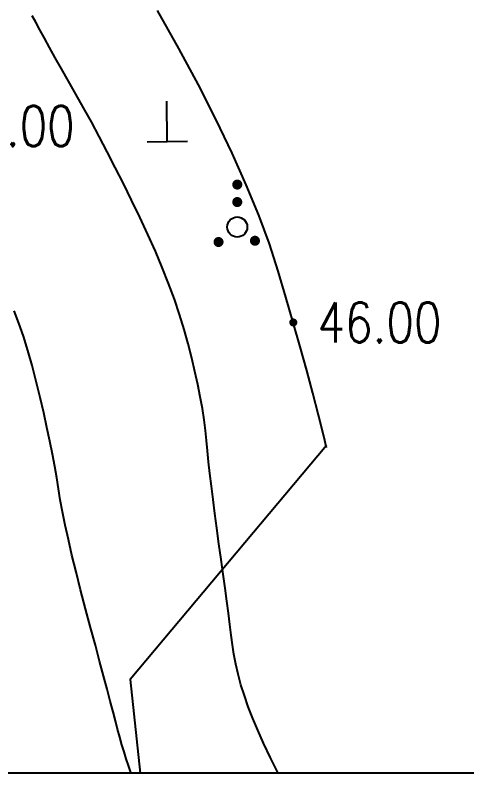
# Model space of a CAD drawing. Extents: x 39624947 to 39626627, y 3418539 to 3418836.
# Drawn here: x 39626546 to 39626568.43, y 3418672.89 to 3418711.38 of the extents above; entities that cross this region are included whole.
import ezdxf
from ezdxf.enums import TextEntityAlignment as Align

# ---------------------------------------------------------------- set-up
doc = ezdxf.new("R2010")
doc.units = 0
doc.layers.get('0').update_dxf_attribs({"linetype": 'CONTINUOUS'})
for name, color, linetype in [('DLDW', 11, 'CONTINUOUS'), ('GCD', 7, 'CONTINUOUS'), ('PUB_WALL', 9, 'CONTINUOUS')]:
    doc.layers.add(name, color=color, linetype=linetype)
doc.styles.add('HZ', font='rs.shx', dxfattribs={"width": 0.8, "bigfont": 'hztxt.shx'})

# ---------------------------------------------------------------- blocks, each defined once
blk = doc.blocks.new('GC111')
for p, q in [((0, 0), (0, 2)), ((-1, 0), (1, 0))]:
    blk.add_line(p, q)
blk = doc.blocks.new('GC160')
at = {"const_width": 0.25}
for points in [[(1.584, 3.353, 1), (1.834, 3.353, 1)], [(1.584, 2.484, 1), (1.834, 2.484, 1)], [(2.464, 0.558, 1), (2.714, 0.558, 1)], [(0.652, 0.496, 1), (0.902, 0.496, 1)]]:
    blk.add_lwpolyline(points, format="xyb", close=True, dxfattribs=at)
blk.add_circle((1.709, 1.242), 0.5)
blk = doc.blocks.new('GC200')
at = {"linetype": 'Continuous', "const_width": 0.2, "flags": 128}
blk.add_lwpolyline([(-0.1, 0, 1), (0.1, 0, 1)], format="xyb", close=True, dxfattribs=at)
blk = doc.blocks.new('333377777')
at = {"layer": 'PUB_WALL', "color": 252, "ltscale": 0.01}
for points, elevation in [([(39623309.555, 3417494.1), (39623309.415, 3417494.687), (39623309.155, 3417495.736), (39623308.873, 3417496.825), (39623308.571, 3417497.955), (39623308.248, 3417499.127), (39623307.904, 3417500.34), (39623307.539, 3417501.594), (39623307.154, 3417502.889), (39623306.713, 3417504.243), (39623306.184, 3417505.673), (39623305.567, 3417507.18), (39623304.861, 3417508.763), (39623304.066, 3417510.423), (39623303.182, 3417512.16), (39623302.21, 3417513.972), (39623301.15, 3417515.862)], 46), ([(39623299.844, 3417477.9), (39623299.807, 3417478.003), (39623299.701, 3417478.311), (39623299.594, 3417478.636), (39623299.487, 3417478.978), (39623299.379, 3417479.338), (39623299.271, 3417479.716), (39623299.163, 3417480.111), (39623299.053, 3417480.523), (39623298.935, 3417480.979), (39623298.797, 3417481.504), (39623298.64, 3417482.098), (39623298.464, 3417482.761), (39623298.269, 3417483.493), (39623298.056, 3417484.294), (39623297.823, 3417485.164), (39623297.571, 3417486.104), (39623297.322, 3417487.049), (39623297.095, 3417487.937), (39623296.892, 3417488.768), (39623296.713, 3417489.542), (39623296.556, 3417490.259), (39623296.423, 3417490.919), (39623296.312, 3417491.522), (39623296.225, 3417492.068), (39623296.142, 3417492.604), (39623296.043, 3417493.178), (39623295.928, 3417493.789), (39623295.798, 3417494.437), (39623295.651, 3417495.123), (39623295.489, 3417495.846), (39623295.311, 3417496.607), (39623295.118, 3417497.406), (39623294.913, 3417498.2), (39623294.7, 3417498.948), (39623294.481, 3417499.651), (39623294.254, 3417500.307), (39623294.02, 3417500.917)], 44), ([(39623307.149, 3417477.924), (39623306.763, 3417478.694), (39623306.419, 3417479.416), (39623306.132, 3417480.057), (39623305.886, 3417480.649), (39623305.666, 3417481.224), (39623305.471, 3417481.781), (39623305.301, 3417482.321), (39623305.157, 3417482.843), (39623305.038, 3417483.348), (39623304.944, 3417483.835), (39623304.875, 3417484.305), (39623304.816, 3417484.786), (39623304.75, 3417485.31), (39623304.677, 3417485.875), (39623304.597, 3417486.482), (39623304.509, 3417487.131), (39623304.415, 3417487.822), (39623304.314, 3417488.554), (39623304.207, 3417489.328), (39623304.099, 3417490.104), (39623304.001, 3417490.842), (39623303.911, 3417491.541), (39623303.83, 3417492.202), (39623303.757, 3417492.824), (39623303.693, 3417493.408), (39623303.637, 3417493.954), (39623303.59, 3417494.461), (39623303.538, 3417494.964), (39623303.468, 3417495.494), (39623303.381, 3417496.053), (39623303.275, 3417496.64), (39623303.152, 3417497.255), (39623303.01, 3417497.899), (39623302.851, 3417498.57), (39623302.673, 3417499.27), (39623302.473, 3417499.993), (39623302.244, 3417500.735), (39623301.986, 3417501.495), (39623301.7, 3417502.273), (39623301.386, 3417503.07), (39623301.043, 3417503.885), (39623300.672, 3417504.719), (39623300.273, 3417505.571), (39623299.861, 3417506.421), (39623299.453, 3417507.246), (39623299.048, 3417508.048), (39623298.648, 3417508.826), (39623298.252, 3417509.58), (39623297.859, 3417510.311), (39623297.47, 3417511.018), (39623297.085, 3417511.7), (39623296.716, 3417512.348), (39623296.375, 3417512.95), (39623296.062, 3417513.507), (39623295.777, 3417514.017), (39623295.52, 3417514.481), (39623295.292, 3417514.899), (39623295.091, 3417515.271), (39623294.919, 3417515.597)], 45), ([(39623309.555, 3417494.223), (39623299.788, 3417482.577), (39623300.291, 3417477.924)], 51.487)]:
    blk.add_lwpolyline(points, dxfattribs=dict(at, elevation=elevation))
ref = blk.add_blockref('GC200', (39623289.661, 3417510.106, 44), dxfattribs=at)
ref.add_attrib('height', '44.00', dxfattribs={"layer": 'GCD', "linetype": 'Continuous', "height": 2, "style": 'HZ', "width": 0.8}).set_placement((39623290.861, 3417510.106, 44), align=Align.MIDDLE_LEFT)
blk.add_blockref('GC160', (39623303.408, 3417503.844, 96.487), dxfattribs=at)
ref = blk.add_blockref('GC200', (39623307.904, 3417500.34, 46), dxfattribs=at)
ref.add_attrib('height', '46.00', dxfattribs={"layer": 'GCD', "linetype": 'Continuous', "height": 2, "style": 'HZ', "width": 0.8}).set_placement((39623309.104, 3417500.34, 46), align=Align.MIDDLE_LEFT)

msp = doc.modelspace()

# ---------------------------------------------------------------- linework, layer by layer
at = {"linetype": 'Continuous', "flags": 128}
msp.add_lwpolyline([(39626586.862, 3418673.7), (39626480.091, 3418673.7), (39626480.091, 3418544.229)], dxfattribs=at)

# ---------------------------------------------------------------- block references
at = {"linetype": 'Continuous'}
msp.add_blockref('333377777', (3251.913, 1195.776), dxfattribs=at)
at = {"layer": 'DLDW', "linetype": 'Continuous', "rotation": 0.6970054983145647}
msp.add_blockref('GC111', (39626553.55, 3418705.119, 97.152), dxfattribs=at)

doc.saveas('drawing.dxf')
